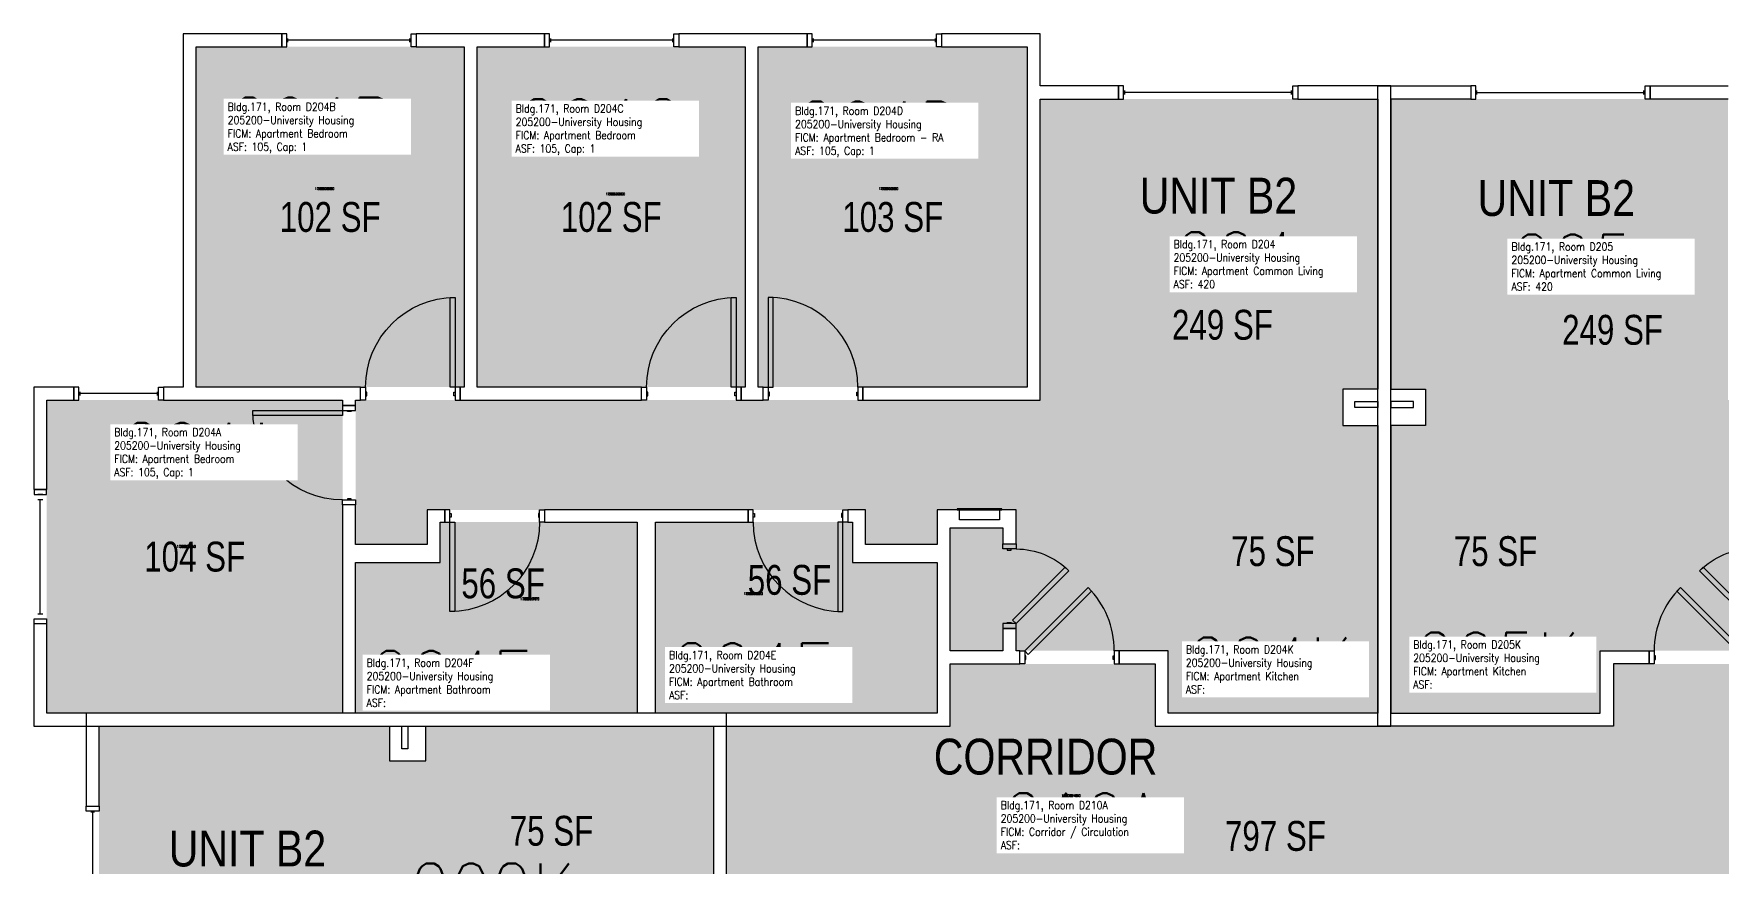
# Model space of a CAD drawing. Header units: inches. Extents: x -102 to 1651, y 245 to 1632.
# Drawn here: x -102 to 576, y 1297 to 1632 of the extents above; entities that cross this region are included whole.
import ezdxf
from ezdxf.enums import TextEntityAlignment as Align

# ---------------------------------------------------------------- set-up
doc = ezdxf.new("R2010")
doc.units = ezdxf.units.IN
doc.header["$LTSCALE"] = 48
doc.header["$MEASUREMENT"] = 0
for name, color, linetype in [('A-DOOR', 2, 'Continuous'), ('A-GLAZ', 1, 'Continuous'), ('A-IDEN-RNUM', 7, 'Continuous'), ('A-IDEN-SNUM', 4, 'Continuous'), ('A-IDEN-VNUM', 4, 'Continuous'), ('A-MISC', 1, 'Continuous'), ('A-WALL', 5, 'Continuous'), ('AREA-TEXT', 3, 'Continuous'), ('Rooms-Category-Color', 7, 'Continuous'), ('Rooms-College-Color', 7, 'Continuous'), ('Rooms-Department-Color', 7, 'Continuous'), ('Rooms-Division-Color', 7, 'Continuous'), ('Rooms-Information', 7, 'Continuous')]:
    doc.layers.add(name, color=color, linetype=linetype)
doc.styles.add('AREA', font='arial.ttf', dxfattribs={"width": 0.75, "height": 12})
doc.styles.add('ROOMSNUMBER', font='txt.shx', dxfattribs={"height": 0.03})
doc.styles.add('ROOMVNUMBER', font='simplex.shx', dxfattribs={"width": 0.85})
doc.styles.get("Standard").update_dxf_attribs({"font": 'ARIALN.TTF'})

msp = doc.modelspace()

# ---------------------------------------------------------------- hatches: boundary and pattern name
h = msp.add_hatch()
h.set_pattern_fill('ANSI31', color=256, style=0)
h.set_pattern_definition([(45, (-160.85672, 2004.84335), (-0.088388348, 0.088388348), [])])
h.paths.add_polyline_path([(170.61, 1420.89), (229.35, 1420.89), (229.35, 1411.68), (170.61, 1411.68)], flags=9)
at = {"layer": 'Rooms-Category-Color', "linetype": 'Continuous', "true_color": 0x728ef3}
for points in [[(-36.38, 1490), (-36.38, 1626.75), (71.25, 1626.75), (71.25, 1490)], [(76.5, 1626.75), (76.5, 1490), (184.12, 1490), (184.12, 1626.75)], [(297.37, 1626.75), (189.37, 1626.75), (189.37, 1490), (297.37, 1490)], [(438.12, 1489.13), (353.98, 1489.13), (353.98, 1384), (292.86, 1384), (292.86, 1392.95), (287.61, 1392.95), (287.61, 1384), (266.41, 1384), (266.41, 1433.38), (287.61, 1433.38), (287.61, 1426.95), (292.86, 1426.95), (292.86, 1440.63), (261.16, 1440.63), (261.16, 1426.75), (232.41, 1426.75), (232.41, 1440.63), (56.37, 1440.63), (56.37, 1426.75), (27.62, 1426.75), (27.62, 1484.75), (302.62, 1484.75), (302.62, 1605.75), (438.12, 1605.75)], [(443.37, 1489.13), (527.52, 1489.13), (527.52, 1384), (588.64, 1384), (588.64, 1392.95), (593.89, 1392.95), (593.89, 1384), (615.09, 1384), (615.09, 1433.38), (593.89, 1433.38), (593.89, 1426.95), (588.64, 1426.95), (588.64, 1440.63), (620.34, 1440.63), (620.34, 1426.75), (649.09, 1426.75), (649.09, 1440.63), (825.12, 1440.63), (825.12, 1426.75), (853.87, 1426.75), (853.87, 1484.75), (578.87, 1484.75), (578.87, 1605.75), (443.37, 1605.75)], [(353.98, 1359), (353.98, 1489.13), (424.12, 1489.13), (424.12, 1474.5), (438.12, 1474.5), (438.12, 1359)], [(527.52, 1359), (527.52, 1489.13), (457.37, 1489.13), (457.37, 1474.5), (443.37, 1474.5), (443.37, 1359)], [(-96.38, 1359), (-96.38, 1484.75), (22.37, 1484.75), (22.37, 1359)], [(27.62, 1359), (27.62, 1419.5), (61.62, 1419.5), (61.62, 1435.75), (140.77, 1435.75), (140.77, 1359)], [(148.02, 1359), (148.02, 1435.75), (227.16, 1435.75), (227.16, 1419.5), (261.16, 1419.5), (261.16, 1359)], [(41.25, 1353.75), (41.25, 1269.61), (146.67, 1269.49), (146.67, 1208.36), (137.42, 1208.48), (137.42, 1203.23), (146.37, 1203.23), (146.37, 1182.03), (97, 1182.03), (97, 1203.23), (103.42, 1203.23), (103.42, 1208.48), (89.75, 1208.48), (89.75, 1176.78), (103.62, 1176.78), (103.62, 1147.66), (89.75, 1147.85), (89.75, 972.19), (103.62, 972), (103.62, 943.25), (45.62, 943.25), (45.62, 1218.25), (-75.38, 1218.25), (-75.38, 1353.75)], [(171.38, 1269.61), (41.25, 1269.61), (41.25, 1339.75), (55.88, 1339.75), (55.88, 1353.75), (171.38, 1353.75)]]:
    msp.add_hatch(color=171, dxfattribs=at).paths.add_polyline_path(points)
at = {"layer": 'Rooms-Category-Color', "linetype": 'Continuous', "true_color": 0xadadad}
msp.add_hatch(color=253, dxfattribs=at).paths.add_polyline_path([(989.63, 1349.75), (989.63, 1273.75), (977.88, 1273.75), (977.88, 1269.75), (900.22, 1269.75), (900.22, 1293.75), (654.53, 1293.75), (654.53, 1269.75), (568.58, 1269.75), (568.58, 1248.87), (381, 1248.88), (381, 1270.38), (236, 1270.38), (236.63, 1067.48), (261.63, 1067.48), (261.63, 985.16), (236.63, 985.16), (236.63, 594.37), (176.62, 594.37), (176.62, 1182.03), (151.63, 1182.03), (151.63, 1264.36), (176.62, 1264.36), (176.62, 1353.75), (266.41, 1353.75), (266.41, 1378.75), (348.73, 1378.75), (348.73, 1353.75), (532.77, 1353.75), (532.77, 1378.75), (615.09, 1378.75), (615.09, 1353.75), (977.88, 1353.75), (977.88, 1349.75)])
at = {"layer": 'Rooms-College-Color', "linetype": 'Continuous', "true_color": 0xadadad}
for points in [[(-36.38, 1490), (-36.38, 1626.75), (71.25, 1626.75), (71.25, 1490)], [(76.5, 1626.75), (76.5, 1490), (184.12, 1490), (184.12, 1626.75)], [(297.37, 1626.75), (189.37, 1626.75), (189.37, 1490), (297.37, 1490)], [(438.12, 1489.13), (353.98, 1489.13), (353.98, 1384), (292.86, 1384), (292.86, 1392.95), (287.61, 1392.95), (287.61, 1384), (266.41, 1384), (266.41, 1433.38), (287.61, 1433.38), (287.61, 1426.95), (292.86, 1426.95), (292.86, 1440.63), (261.16, 1440.63), (261.16, 1426.75), (232.41, 1426.75), (232.41, 1440.63), (56.37, 1440.63), (56.37, 1426.75), (27.62, 1426.75), (27.62, 1484.75), (302.62, 1484.75), (302.62, 1605.75), (438.12, 1605.75)], [(443.37, 1489.13), (527.52, 1489.13), (527.52, 1384), (588.64, 1384), (588.64, 1392.95), (593.89, 1392.95), (593.89, 1384), (615.09, 1384), (615.09, 1433.38), (593.89, 1433.38), (593.89, 1426.95), (588.64, 1426.95), (588.64, 1440.63), (620.34, 1440.63), (620.34, 1426.75), (649.09, 1426.75), (649.09, 1440.63), (825.12, 1440.63), (825.12, 1426.75), (853.87, 1426.75), (853.87, 1484.75), (578.87, 1484.75), (578.87, 1605.75), (443.37, 1605.75)], [(353.98, 1359), (353.98, 1489.13), (424.12, 1489.13), (424.12, 1474.5), (438.12, 1474.5), (438.12, 1359)], [(527.52, 1359), (527.52, 1489.13), (457.37, 1489.13), (457.37, 1474.5), (443.37, 1474.5), (443.37, 1359)], [(-96.38, 1359), (-96.38, 1484.75), (22.37, 1484.75), (22.37, 1359)], [(27.62, 1359), (27.62, 1419.5), (61.62, 1419.5), (61.62, 1435.75), (140.77, 1435.75), (140.77, 1359)], [(148.02, 1359), (148.02, 1435.75), (227.16, 1435.75), (227.16, 1419.5), (261.16, 1419.5), (261.16, 1359)], [(989.63, 1349.75), (989.63, 1273.75), (977.88, 1273.75), (977.88, 1269.75), (900.22, 1269.75), (900.22, 1293.75), (654.53, 1293.75), (654.53, 1269.75), (568.58, 1269.75), (568.58, 1248.87), (381, 1248.88), (381, 1270.38), (236, 1270.38), (236.63, 1067.48), (261.63, 1067.48), (261.63, 985.16), (236.63, 985.16), (236.63, 594.37), (176.62, 594.37), (176.62, 1182.03), (151.63, 1182.03), (151.63, 1264.36), (176.62, 1264.36), (176.62, 1353.75), (266.41, 1353.75), (266.41, 1378.75), (348.73, 1378.75), (348.73, 1353.75), (532.77, 1353.75), (532.77, 1378.75), (615.09, 1378.75), (615.09, 1353.75), (977.88, 1353.75), (977.88, 1349.75)], [(41.25, 1353.75), (41.25, 1269.61), (146.67, 1269.49), (146.67, 1208.36), (137.42, 1208.48), (137.42, 1203.23), (146.37, 1203.23), (146.37, 1182.03), (97, 1182.03), (97, 1203.23), (103.42, 1203.23), (103.42, 1208.48), (89.75, 1208.48), (89.75, 1176.78), (103.62, 1176.78), (103.62, 1147.66), (89.75, 1147.85), (89.75, 972.19), (103.62, 972), (103.62, 943.25), (45.62, 943.25), (45.62, 1218.25), (-75.38, 1218.25), (-75.38, 1353.75)], [(171.38, 1269.61), (41.25, 1269.61), (41.25, 1339.75), (55.88, 1339.75), (55.88, 1353.75), (171.38, 1353.75)]]:
    msp.add_hatch(color=253, dxfattribs=at).paths.add_polyline_path(points)
at = {"layer": 'Rooms-Department-Color', "linetype": 'Continuous', "true_color": 0x604aed}
for points in [[(-36.38, 1490), (-36.38, 1626.75), (71.25, 1626.75), (71.25, 1490)], [(76.5, 1626.75), (76.5, 1490), (184.12, 1490), (184.12, 1626.75)], [(297.37, 1626.75), (189.37, 1626.75), (189.37, 1490), (297.37, 1490)], [(438.12, 1489.13), (353.98, 1489.13), (353.98, 1384), (292.86, 1384), (292.86, 1392.95), (287.61, 1392.95), (287.61, 1384), (266.41, 1384), (266.41, 1433.38), (287.61, 1433.38), (287.61, 1426.95), (292.86, 1426.95), (292.86, 1440.63), (261.16, 1440.63), (261.16, 1426.75), (232.41, 1426.75), (232.41, 1440.63), (56.37, 1440.63), (56.37, 1426.75), (27.62, 1426.75), (27.62, 1484.75), (302.62, 1484.75), (302.62, 1605.75), (438.12, 1605.75)], [(443.37, 1489.13), (527.52, 1489.13), (527.52, 1384), (588.64, 1384), (588.64, 1392.95), (593.89, 1392.95), (593.89, 1384), (615.09, 1384), (615.09, 1433.38), (593.89, 1433.38), (593.89, 1426.95), (588.64, 1426.95), (588.64, 1440.63), (620.34, 1440.63), (620.34, 1426.75), (649.09, 1426.75), (649.09, 1440.63), (825.12, 1440.63), (825.12, 1426.75), (853.87, 1426.75), (853.87, 1484.75), (578.87, 1484.75), (578.87, 1605.75), (443.37, 1605.75)], [(353.98, 1359), (353.98, 1489.13), (424.12, 1489.13), (424.12, 1474.5), (438.12, 1474.5), (438.12, 1359)], [(527.52, 1359), (527.52, 1489.13), (457.37, 1489.13), (457.37, 1474.5), (443.37, 1474.5), (443.37, 1359)], [(-96.38, 1359), (-96.38, 1484.75), (22.37, 1484.75), (22.37, 1359)], [(27.62, 1359), (27.62, 1419.5), (61.62, 1419.5), (61.62, 1435.75), (140.77, 1435.75), (140.77, 1359)], [(148.02, 1359), (148.02, 1435.75), (227.16, 1435.75), (227.16, 1419.5), (261.16, 1419.5), (261.16, 1359)], [(41.25, 1353.75), (41.25, 1269.61), (146.67, 1269.49), (146.67, 1208.36), (137.42, 1208.48), (137.42, 1203.23), (146.37, 1203.23), (146.37, 1182.03), (97, 1182.03), (97, 1203.23), (103.42, 1203.23), (103.42, 1208.48), (89.75, 1208.48), (89.75, 1176.78), (103.62, 1176.78), (103.62, 1147.66), (89.75, 1147.85), (89.75, 972.19), (103.62, 972), (103.62, 943.25), (45.62, 943.25), (45.62, 1218.25), (-75.38, 1218.25), (-75.38, 1353.75)], [(171.38, 1269.61), (41.25, 1269.61), (41.25, 1339.75), (55.88, 1339.75), (55.88, 1353.75), (171.38, 1353.75)]]:
    msp.add_hatch(color=173, dxfattribs=at).paths.add_polyline_path(points)
at = {"layer": 'Rooms-Department-Color', "linetype": 'Continuous', "true_color": 0xacacac}
msp.add_hatch(color=253, dxfattribs=at).paths.add_polyline_path([(989.63, 1349.75), (989.63, 1273.75), (977.88, 1273.75), (977.88, 1269.75), (900.22, 1269.75), (900.22, 1293.75), (654.53, 1293.75), (654.53, 1269.75), (568.58, 1269.75), (568.58, 1248.87), (381, 1248.88), (381, 1270.38), (236, 1270.38), (236.63, 1067.48), (261.63, 1067.48), (261.63, 985.16), (236.63, 985.16), (236.63, 594.37), (176.62, 594.37), (176.62, 1182.03), (151.63, 1182.03), (151.63, 1264.36), (176.62, 1264.36), (176.62, 1353.75), (266.41, 1353.75), (266.41, 1378.75), (348.73, 1378.75), (348.73, 1353.75), (532.77, 1353.75), (532.77, 1378.75), (615.09, 1378.75), (615.09, 1353.75), (977.88, 1353.75), (977.88, 1349.75)])
at = {"layer": 'Rooms-Division-Color', "linetype": 'Continuous', "true_color": 0x604aed}
for points in [[(-36.38, 1490), (-36.38, 1626.75), (71.25, 1626.75), (71.25, 1490)], [(76.5, 1626.75), (76.5, 1490), (184.12, 1490), (184.12, 1626.75)], [(297.37, 1626.75), (189.37, 1626.75), (189.37, 1490), (297.37, 1490)], [(438.12, 1489.13), (353.98, 1489.13), (353.98, 1384), (292.86, 1384), (292.86, 1392.95), (287.61, 1392.95), (287.61, 1384), (266.41, 1384), (266.41, 1433.38), (287.61, 1433.38), (287.61, 1426.95), (292.86, 1426.95), (292.86, 1440.63), (261.16, 1440.63), (261.16, 1426.75), (232.41, 1426.75), (232.41, 1440.63), (56.37, 1440.63), (56.37, 1426.75), (27.62, 1426.75), (27.62, 1484.75), (302.62, 1484.75), (302.62, 1605.75), (438.12, 1605.75)], [(443.37, 1489.13), (527.52, 1489.13), (527.52, 1384), (588.64, 1384), (588.64, 1392.95), (593.89, 1392.95), (593.89, 1384), (615.09, 1384), (615.09, 1433.38), (593.89, 1433.38), (593.89, 1426.95), (588.64, 1426.95), (588.64, 1440.63), (620.34, 1440.63), (620.34, 1426.75), (649.09, 1426.75), (649.09, 1440.63), (825.12, 1440.63), (825.12, 1426.75), (853.87, 1426.75), (853.87, 1484.75), (578.87, 1484.75), (578.87, 1605.75), (443.37, 1605.75)], [(353.98, 1359), (353.98, 1489.13), (424.12, 1489.13), (424.12, 1474.5), (438.12, 1474.5), (438.12, 1359)], [(527.52, 1359), (527.52, 1489.13), (457.37, 1489.13), (457.37, 1474.5), (443.37, 1474.5), (443.37, 1359)], [(-96.38, 1359), (-96.38, 1484.75), (22.37, 1484.75), (22.37, 1359)], [(27.62, 1359), (27.62, 1419.5), (61.62, 1419.5), (61.62, 1435.75), (140.77, 1435.75), (140.77, 1359)], [(148.02, 1359), (148.02, 1435.75), (227.16, 1435.75), (227.16, 1419.5), (261.16, 1419.5), (261.16, 1359)], [(41.25, 1353.75), (41.25, 1269.61), (146.67, 1269.49), (146.67, 1208.36), (137.42, 1208.48), (137.42, 1203.23), (146.37, 1203.23), (146.37, 1182.03), (97, 1182.03), (97, 1203.23), (103.42, 1203.23), (103.42, 1208.48), (89.75, 1208.48), (89.75, 1176.78), (103.62, 1176.78), (103.62, 1147.66), (89.75, 1147.85), (89.75, 972.19), (103.62, 972), (103.62, 943.25), (45.62, 943.25), (45.62, 1218.25), (-75.38, 1218.25), (-75.38, 1353.75)], [(171.38, 1269.61), (41.25, 1269.61), (41.25, 1339.75), (55.88, 1339.75), (55.88, 1353.75), (171.38, 1353.75)]]:
    msp.add_hatch(color=173, dxfattribs=at).paths.add_polyline_path(points)
at = {"layer": 'Rooms-Division-Color', "linetype": 'Continuous', "true_color": 0xadadad}
msp.add_hatch(color=253, dxfattribs=at).paths.add_polyline_path([(989.63, 1349.75), (989.63, 1273.75), (977.88, 1273.75), (977.88, 1269.75), (900.22, 1269.75), (900.22, 1293.75), (654.53, 1293.75), (654.53, 1269.75), (568.58, 1269.75), (568.58, 1248.87), (381, 1248.88), (381, 1270.38), (236, 1270.38), (236.63, 1067.48), (261.63, 1067.48), (261.63, 985.16), (236.63, 985.16), (236.63, 594.37), (176.62, 594.37), (176.62, 1182.03), (151.63, 1182.03), (151.63, 1264.36), (176.62, 1264.36), (176.62, 1353.75), (266.41, 1353.75), (266.41, 1378.75), (348.73, 1378.75), (348.73, 1353.75), (532.77, 1353.75), (532.77, 1378.75), (615.09, 1378.75), (615.09, 1353.75), (977.88, 1353.75), (977.88, 1349.75)])

# ---------------------------------------------------------------- linework, layer by layer
at = {"layer": 'A-DOOR'}
for points in [[(67.62, 1490), (65.62, 1490), (65.62, 1526), (67.62, 1526)], [(180.5, 1490), (178.5, 1490), (178.5, 1526), (180.5, 1526)], [(193.37, 1490), (195.37, 1490), (195.37, 1526), (193.37, 1526)], [(31.62, 1484.75), (29.62, 1484.75), (29.62, 1490), (31.62, 1490)], [(31.62, 1486.5), (32.12, 1486.5), (32.12, 1488), (31.62, 1488)], [(67.62, 1486.5), (67.12, 1486.5), (67.12, 1488), (67.62, 1488)], [(67.62, 1484.75), (69.62, 1484.75), (69.62, 1490), (67.62, 1490)], [(144.5, 1484.75), (142.5, 1484.75), (142.5, 1490), (144.5, 1490)], [(144.5, 1486.5), (145, 1486.5), (145, 1488), (144.5, 1488)], [(180.5, 1486.5), (180, 1486.5), (180, 1488), (180.5, 1488)], [(180.5, 1484.75), (182.5, 1484.75), (182.5, 1490), (180.5, 1490)], [(193.37, 1484.75), (191.37, 1484.75), (191.37, 1490), (193.37, 1490)], [(193.37, 1486.5), (193.87, 1486.5), (193.87, 1488), (193.37, 1488)], [(229.37, 1486.5), (228.87, 1486.5), (228.87, 1488), (229.37, 1488)], [(229.37, 1484.75), (231.37, 1484.75), (231.37, 1490), (229.37, 1490)], [(22.37, 1480.63), (22.37, 1478.63), (-13.63, 1478.63), (-13.63, 1480.63)], [(27.62, 1480.63), (27.62, 1482.63), (22.37, 1482.63), (22.37, 1480.63)], [(25.87, 1480.63), (25.87, 1480.13), (24.37, 1480.13), (24.37, 1480.63)], [(27.62, 1444.63), (27.62, 1442.63), (22.37, 1442.63), (22.37, 1444.63)], [(25.87, 1444.63), (25.87, 1445.13), (24.37, 1445.13), (24.37, 1444.63)], [(65.52, 1440.63), (63.52, 1440.63), (63.52, 1435.75), (65.52, 1435.75)], [(65.52, 1439.25), (66.02, 1439.25), (66.02, 1437.75), (65.52, 1437.75)], [(101.52, 1439.25), (101.02, 1439.25), (101.02, 1437.75), (101.52, 1437.75)], [(101.52, 1440.63), (103.52, 1440.63), (103.52, 1435.75), (101.52, 1435.75)], [(187.27, 1440.63), (185.27, 1440.63), (185.27, 1435.75), (187.27, 1435.75)], [(187.27, 1439.25), (187.77, 1439.25), (187.77, 1437.75), (187.27, 1437.75)], [(223.27, 1439.25), (222.77, 1439.25), (222.77, 1437.75), (223.27, 1437.75)], [(223.27, 1440.63), (225.27, 1440.63), (225.27, 1435.75), (223.27, 1435.75)], [(65.52, 1435.75), (67.52, 1435.75), (67.52, 1399.75), (65.52, 1399.75)], [(223.27, 1435.75), (221.27, 1435.75), (221.27, 1399.75), (223.27, 1399.75)], [(287.61, 1424.95), (287.61, 1426.95), (292.86, 1426.95), (292.86, 1424.95)], [(289.36, 1424.95), (289.36, 1424.45), (290.86, 1424.45), (290.86, 1424.95)], [(292.86, 1394.95), (291.44, 1396.36), (312.66, 1417.58), (314.07, 1416.16)], [(588.64, 1394.95), (590.06, 1396.36), (568.84, 1417.58), (567.43, 1416.16)], [(296.34, 1384), (297.76, 1382.59), (323.21, 1408.04), (321.8, 1409.46)], [(585.16, 1384), (583.74, 1382.59), (558.29, 1408.04), (559.7, 1409.46)], [(287.61, 1394.95), (287.61, 1392.95), (292.86, 1392.95), (292.86, 1394.95)], [(289.36, 1394.95), (289.36, 1395.45), (290.86, 1395.45), (290.86, 1394.95)], [(296.34, 1378.75), (294.34, 1378.75), (294.34, 1384), (296.34, 1384)], [(332.34, 1378.75), (334.34, 1378.75), (334.34, 1384), (332.34, 1384)], [(549.16, 1378.75), (547.16, 1378.75), (547.16, 1384), (549.16, 1384)], [(296.34, 1380.5), (296.84, 1380.5), (296.84, 1382), (296.34, 1382)], [(332.34, 1380.5), (331.84, 1380.5), (331.84, 1382), (332.34, 1382)], [(549.16, 1380.5), (549.66, 1380.5), (549.66, 1382), (549.16, 1382)]]:
    msp.add_lwpolyline(points, close=True, dxfattribs=at)
at = {"layer": 'A-DOOR', "extrusion": (0, 0, -1)}
for centre, radius, start, end in [((-67.62, 1490), 36, 0, 90), ((-180.5, 1490), 36, 0, 90), ((-22.37, 1480.63), 36, 270, 0), ((-65.52, 1435.75), 36, 180, 270), ((-292.86, 1394.95), 30, 90, 135), ((-588.64, 1394.95), 30, 45, 90)]:
    msp.add_arc(centre, radius, start, end, dxfattribs=at)
at = {"layer": 'A-DOOR'}
for centre, start, end in [((193.37, 1490), 0, 90), ((223.27, 1435.75), 180, 270), ((296.34, 1384), 0, 45), ((585.16, 1384), 135, 180)]:
    msp.add_arc(centre, 36, start, end, dxfattribs=at)
at = {"layer": 'A-GLAZ'}
for p, q in [((0.47, 1628.63), (0.47, 1630.13)), ((49.47, 1629.38), (0.47, 1629.38)), ((49.47, 1628.63), (49.47, 1630.13)), ((106, 1628.63), (106, 1630.13)), ((155, 1629.38), (106, 1629.38)), ((155, 1628.63), (155, 1630.13)), ((211.47, 1628.63), (211.47, 1630.13)), ((260.47, 1629.38), (211.47, 1629.38)), ((260.47, 1628.63), (260.47, 1630.13)), ((336.51, 1607.63), (336.51, 1609.13)), ((403.51, 1608.38), (336.51, 1608.38)), ((403.51, 1607.63), (403.51, 1609.13)), ((477.99, 1607.63), (477.99, 1609.13)), ((477.99, 1608.38), (544.99, 1608.38)), ((544.99, 1607.63), (544.99, 1609.13)), ((-82.99, 1486.63), (-82.99, 1488.13)), ((-51.99, 1487.38), (-82.99, 1487.38)), ((-51.99, 1486.63), (-51.99, 1488.13)), ((-96.5, 1448.87), (-101.5, 1448.87)), ((-101.5, 1448.87), (-101.5, 1446.87)), ((-101.5, 1446.87), (-96.5, 1446.87)), ((-98, 1446.87), (-100, 1446.87)), ((-100, 1444.87), (-98, 1444.87)), ((-99, 1398.87), (-99, 1444.87)), ((-96.5, 1446.87), (-96.5, 1448.87)), ((-100, 1398.87), (-98, 1398.87)), ((-101.5, 1396.87), (-96.5, 1396.87)), ((-101.5, 1394.87), (-101.5, 1396.87)), ((-96.5, 1394.87), (-101.5, 1394.87)), ((-100, 1396.87), (-98, 1396.87)), ((-96.5, 1396.87), (-96.5, 1394.87)), ((-77.25, 1319.13), (-78.75, 1319.13)), ((-78, 1319.13), (-78, 1252.13))]:
    msp.add_line(p, q, dxfattribs=at)
for points in [[(-0.03, 1632), (-2.03, 1632), (-2.03, 1626.75), (-0.03, 1626.75)], [(49.97, 1632), (51.97, 1632), (51.97, 1626.75), (49.97, 1626.75)], [(105.5, 1632), (103.5, 1632), (103.5, 1626.75), (105.5, 1626.75)], [(155.5, 1632), (157.5, 1632), (157.5, 1626.75), (155.5, 1626.75)], [(210.97, 1632), (208.97, 1632), (208.97, 1626.75), (210.97, 1626.75)], [(260.97, 1632), (262.97, 1632), (262.97, 1626.75), (260.97, 1626.75)], [(336.01, 1611), (334.01, 1611), (334.01, 1605.75), (336.01, 1605.75)], [(404.01, 1611), (406.01, 1611), (406.01, 1605.75), (404.01, 1605.75)], [(477.49, 1611), (475.49, 1611), (475.49, 1605.75), (477.49, 1605.75)], [(545.49, 1611), (547.49, 1611), (547.49, 1605.75), (545.49, 1605.75)], [(-83.49, 1490), (-85.49, 1490), (-85.49, 1484.75), (-83.49, 1484.75)], [(-51.49, 1490), (-49.49, 1490), (-49.49, 1484.75), (-51.49, 1484.75)], [(-80.62, 1319.63), (-80.62, 1321.63), (-75.38, 1321.63), (-75.38, 1319.63)]]:
    msp.add_lwpolyline(points, close=True, dxfattribs=at)
at = {"layer": 'A-MISC'}
msp.add_lwpolyline([(287.2, 1440.63), (287.2, 1441.13), (269.2, 1441.13), (269.2, 1440.63)], close=True, dxfattribs=at)
msp.add_lwpolyline([(286.2, 1440.63), (286.2, 1436.63), (270.2, 1436.63), (270.2, 1440.63)], dxfattribs=at)
at = {"layer": 'A-WALL'}
for p, q in [((-41.63, 1632), (-41.63, 1490)), ((-2.03, 1632), (-41.63, 1632)), ((-2.03, 1626.75), (-2.03, 1632)), ((51.97, 1632), (51.97, 1626.75)), ((103.5, 1632), (51.97, 1632)), ((103.5, 1626.75), (103.5, 1632)), ((208.97, 1632), (157.5, 1632)), ((157.5, 1632), (157.5, 1626.75)), ((208.97, 1626.75), (208.97, 1632)), ((302.62, 1632), (262.97, 1632)), ((262.97, 1632), (262.97, 1626.75)), ((302.62, 1611), (302.62, 1632)), ((-36.38, 1490), (-36.38, 1626.75)), ((-36.38, 1626.75), (-2.03, 1626.75)), ((51.97, 1626.75), (71.25, 1626.75)), ((71.25, 1626.75), (71.25, 1490)), ((76.5, 1490), (76.5, 1626.75)), ((76.5, 1626.75), (103.5, 1626.75)), ((157.5, 1626.75), (184.12, 1626.75)), ((184.12, 1626.75), (184.12, 1490)), ((189.37, 1626.75), (208.97, 1626.75)), ((189.37, 1490), (189.37, 1626.75)), ((262.97, 1626.75), (297.37, 1626.75)), ((297.37, 1626.75), (297.37, 1490)), ((334.01, 1611), (302.62, 1611)), ((334.01, 1605.75), (334.01, 1611)), ((443.37, 1611), (406.01, 1611)), ((406.01, 1611), (406.01, 1605.75)), ((438.12, 1611), (475.49, 1611)), ((438.12, 1353.75), (438.12, 1611)), ((443.37, 1353.75), (443.37, 1611)), ((475.49, 1611), (475.49, 1605.75)), ((547.49, 1611), (578.87, 1611)), ((547.49, 1605.75), (547.49, 1611)), ((302.62, 1484.75), (302.62, 1605.75)), ((302.62, 1605.75), (334.01, 1605.75)), ((406.01, 1605.75), (438.12, 1605.75)), ((438.12, 1605.75), (438.12, 1489.13)), ((475.49, 1605.75), (443.37, 1605.75)), ((443.37, 1605.75), (443.37, 1489.13)), ((578.87, 1605.75), (547.49, 1605.75)), ((-101.63, 1490), (-101.63, 1448.87)), ((-85.49, 1490), (-101.63, 1490)), ((-85.49, 1484.75), (-85.49, 1490)), ((-41.63, 1490), (-49.49, 1490)), ((-49.49, 1490), (-49.49, 1484.75)), ((29.62, 1490), (-36.38, 1490)), ((29.62, 1484.75), (29.62, 1490)), ((71.25, 1490), (69.62, 1490)), ((69.62, 1490), (69.62, 1484.75)), ((142.5, 1490), (76.5, 1490)), ((142.5, 1484.75), (142.5, 1490)), ((184.12, 1490), (182.5, 1490)), ((182.5, 1490), (182.5, 1484.75)), ((191.37, 1490), (189.37, 1490)), ((191.37, 1484.75), (191.37, 1490)), ((297.37, 1490), (231.37, 1490)), ((231.37, 1490), (231.37, 1484.75)), ((424.12, 1489.13), (424.12, 1474.5)), ((438.12, 1489.13), (424.12, 1489.13)), ((443.37, 1489.13), (457.37, 1489.13)), ((457.37, 1489.13), (457.37, 1474.5)), ((-96.38, 1448.87), (-96.38, 1484.75)), ((-96.38, 1484.75), (-85.49, 1484.75)), ((-49.49, 1484.75), (-41, 1484.75)), ((-41, 1484.75), (22.37, 1484.75)), ((22.37, 1484.75), (22.37, 1482.63)), ((22.37, 1482.63), (27.62, 1482.63)), ((27.62, 1484.75), (29.62, 1484.75)), ((27.62, 1482.63), (27.62, 1484.75)), ((69.62, 1484.75), (142.5, 1484.75)), ((182.5, 1484.75), (191.37, 1484.75)), ((231.37, 1484.75), (302.62, 1484.75)), ((429, 1481.75), (429, 1484.25)), ((429, 1484.25), (438.12, 1484.25)), ((438.12, 1481.75), (429, 1481.75)), ((438.12, 1484.25), (438.12, 1481.75)), ((443.37, 1484.25), (443.37, 1481.75)), ((452.5, 1484.25), (443.37, 1484.25)), ((443.37, 1481.75), (452.5, 1481.75)), ((452.5, 1481.75), (452.5, 1484.25)), ((424.12, 1474.5), (438.12, 1474.5)), ((438.12, 1474.5), (438.12, 1359)), ((443.37, 1474.5), (443.37, 1359)), ((457.37, 1474.5), (443.37, 1474.5)), ((-101.63, 1448.87), (-96.38, 1448.87)), ((27.62, 1442.63), (22.37, 1442.63)), ((22.37, 1442.63), (22.37, 1440)), ((22.37, 1440), (22.37, 1359)), ((27.62, 1440), (27.62, 1442.63)), ((27.62, 1426.75), (27.62, 1440)), ((63.52, 1440.63), (56.37, 1440.63)), ((56.37, 1440.63), (56.37, 1426.75)), ((63.52, 1435.75), (63.52, 1440.63)), ((185.27, 1440.63), (103.52, 1440.63)), ((103.52, 1440.63), (103.52, 1435.75)), ((185.27, 1435.75), (185.27, 1440.63)), ((232.41, 1440.63), (225.27, 1440.63)), ((225.27, 1440.63), (225.27, 1435.75)), ((232.41, 1426.75), (232.41, 1440.63)), ((292.86, 1440.63), (261.16, 1440.63)), ((261.16, 1440.63), (261.16, 1426.75)), ((292.86, 1426.95), (292.86, 1440.63)), ((61.62, 1435.75), (63.52, 1435.75)), ((61.62, 1419.5), (61.62, 1435.75)), ((103.52, 1435.75), (140.77, 1435.75)), ((140.77, 1435.75), (140.77, 1359)), ((148.02, 1435.75), (185.27, 1435.75)), ((148.02, 1359), (148.02, 1435.75)), ((225.27, 1435.75), (227.16, 1435.75)), ((227.16, 1435.75), (227.16, 1419.5)), ((266.41, 1433.38), (287.61, 1433.38)), ((266.41, 1384), (266.41, 1433.38)), ((287.61, 1433.38), (287.61, 1426.95)), ((56.37, 1426.75), (27.62, 1426.75)), ((261.16, 1426.75), (232.41, 1426.75)), ((287.61, 1426.95), (292.86, 1426.95)), ((27.62, 1359), (27.62, 1419.5)), ((27.62, 1419.5), (61.62, 1419.5)), ((227.16, 1419.5), (261.16, 1419.5)), ((261.16, 1419.5), (261.16, 1359)), ((-96.38, 1394.87), (-101.63, 1394.87)), ((-101.63, 1394.87), (-101.63, 1353.75)), ((-96.38, 1359), (-96.38, 1394.87)), ((292.86, 1392.95), (287.61, 1392.95)), ((287.61, 1392.95), (287.61, 1384)), ((292.86, 1384), (292.86, 1392.95)), ((287.61, 1384), (266.41, 1384)), ((294.34, 1384), (292.86, 1384)), ((294.34, 1378.75), (294.34, 1384)), ((353.98, 1384), (334.34, 1384)), ((334.34, 1384), (334.34, 1378.75)), ((353.98, 1359), (353.98, 1384)), ((527.52, 1384), (547.16, 1384)), ((527.52, 1359), (527.52, 1384)), ((547.16, 1384), (547.16, 1378.75)), ((266.41, 1378.75), (294.34, 1378.75)), ((266.41, 1353.75), (266.41, 1378.75)), ((334.34, 1378.75), (348.73, 1378.75)), ((348.73, 1378.75), (348.73, 1353.75)), ((547.16, 1378.75), (532.77, 1378.75)), ((532.77, 1378.75), (532.77, 1353.75)), ((-44.24, 1359), (-96.38, 1359)), ((22.37, 1359), (-96.38, 1359)), ((-80.62, 1359), (-80.62, 1321.63)), ((176.62, 1359), (-80.62, 1359)), ((140.77, 1359), (27.62, 1359)), ((261.16, 1359), (148.02, 1359)), ((176.62, 1264.36), (176.62, 1359)), ((438.12, 1359), (353.98, 1359)), ((443.37, 1359), (527.52, 1359)), ((-101.63, 1353.75), (-44.24, 1353.75)), ((-101.63, 1353.75), (27, 1353.75)), ((-75.38, 1321.63), (-75.38, 1353.75)), ((-75.38, 1353.75), (41.25, 1353.75)), ((27, 1353.75), (266.41, 1353.75)), ((41.25, 1353.75), (41.25, 1339.75)), ((46.13, 1353.75), (48.63, 1353.75)), ((46.13, 1344.62), (46.13, 1353.75)), ((48.63, 1353.75), (48.63, 1344.62)), ((55.88, 1353.75), (171.38, 1353.75)), ((55.88, 1339.75), (55.88, 1353.75)), ((171.38, 1353.75), (171.38, 1269.61)), ((348.73, 1353.75), (443.37, 1353.75)), ((532.77, 1353.75), (438.12, 1353.75)), ((48.63, 1344.62), (46.13, 1344.62)), ((41.25, 1339.75), (55.88, 1339.75)), ((-80.62, 1321.63), (-75.38, 1321.63))]:
    msp.add_line(p, q, dxfattribs=at)

# ---------------------------------------------------------------- texts
at = {"layer": 'A-IDEN-RNUM', "style": 'ROOMSNUMBER', "width": 0.85}
for s, p in [('0204-B0', (15.13, 1569.76)), ('0204-C0', (131.95, 1567.61)), ('0204-D0', (241.61, 1569.76)), ('0204-00', (380.45, 1541.21)), ('0205-00', (519, 1537.46)), ('0204-A0', (-40.34, 1425.92)), ('0204-F0', (97.56, 1404.92)), ('0204-E0', (187.31, 1406.95)), ('0204-K0', (383.39, 1377.9)), ('0205-K0', (473.66, 1380.38)), ('0210-A0', (314.94, 1325.8))]:
    msp.add_text(s, height=1, dxfattribs=at).set_placement(p, align=Align.MIDDLE_CENTER)
at = {"layer": 'A-IDEN-SNUM', "style": 'ROOMSNUMBER', "width": 0.85}
for s, p in [('1710D204B0', (15.13, 1569.76)), ('1710D204C0', (131.95, 1567.61)), ('1710D204D0', (241.61, 1569.76)), ('1710D20400', (380.45, 1541.21)), ('1710D20500', (519, 1537.46)), ('1710D204A0', (-40.34, 1425.92)), ('1710D204F0', (97.56, 1404.92)), ('1710D204E0', (187.31, 1406.95)), ('1710D204K0', (385.69, 1379.93)), ('1710D205K0', (473.66, 1380.38)), ('1710D210A0', (314.94, 1325.8))]:
    msp.add_text(s, height=1, dxfattribs=at).set_placement(p, align=Align.MIDDLE_CENTER)
at = {"layer": 'A-IDEN-VNUM', "style": 'ROOMVNUMBER', "width": 0.85}
for s, p in [('204B', (9.95, 1595.17)), ('204C', (126.08, 1594.43)), ('204D', (237.85, 1593.53)), ('204', (381.21, 1540.99)), ('205', (516.42, 1540.01)), ('204A', (-34.69, 1464.37)), ('205K', (486.09, 1380.07)), ('204F', (65.32, 1372.76)), ('204E', (186.76, 1375.87)), ('204K', (394.77, 1378.14)), ('210A', (319.52, 1315.54)), ('202K', (82.58, 1287.26))]:
    msp.add_text(s, height=22.5, dxfattribs=at).set_placement(p, align=Align.MIDDLE_CENTER)
at = {"layer": 'A-MISC'}
for s, p in [('UNIT B2', (374.16, 1559.74)), ('UNIT B2', (509.83, 1558.76)), ('CORRIDOR', (304.73, 1334.29)), ('UNIT B2', (-15.8, 1297.34))]:
    msp.add_text(s, height=14.4, dxfattribs=at).set_placement(p, align=Align.CENTER)
at = {"layer": 'AREA-TEXT', "linetype": 'Continuous', "style": 'AREA', "width": 0.75}
for s, p in [('102 SF', (17.44, 1558.37)), ('102 SF', (130.31, 1558.37)), ('103 SF', (243.37, 1558.37)), ('249 SF', (375.78, 1515.04)), ('249 SF', (532.46, 1513.02)), ('104 SF', (-37, 1421.87)), ('75 SF', (396.05, 1424.06)), ('75 SF', (485.45, 1424.06)), ('56 SF', (86.88, 1411.11)), ('56 SF', (201.9, 1412.52)), ('75 SF', (106.31, 1311.68)), ('797 SF', (397.04, 1309.62))]:
    msp.add_text(s, height=12, dxfattribs=at).set_placement(p, align=Align.MIDDLE_CENTER)

# ---------------------------------------------------------------- next in the draw order: texts
at = {"layer": 'Rooms-Information', "linetype": 'Continuous', "width": 72, "attachment_point": 7, "style": 'ROOMVNUMBER', "bg_fill": 3, "box_fill_scale": 1.5, "bg_fill_color": 256, "bg_fill_true_color": 13158600, "bg_fill_transparency": 0}
for s, insert, char_height in [('Bldg.171, Room D204B^M^J205200-University Housing^M^JFICM: Apartment Bedroom^M^JASF: 105, Cap: 1', (-23.75, 1583.92), 3.2143), ('Bldg.171, Room D204C^M^J205200-University Housing^M^JFICM: Apartment Bedroom^M^JASF: 105, Cap: 1', (91.93, 1583.18), 3.2143), ('Bldg.171, Room D204D^M^J205200-University Housing^M^JFICM: Apartment Bedroom - RA^M^JASF: 105, Cap: 1', (204.15, 1582.28), 3.21429), ('Bldg.171, Room D204^M^J205200-University Housing^M^JFICM: Apartment Common Living^M^JASF: 420', (356.16, 1529.74), 3.2143), ('Bldg.171, Room D205^M^J205200-University Housing^M^JFICM: Apartment Common Living^M^JASF: 420', (491.83, 1528.76), 3.2143), ('Bldg.171, Room D204A^M^J205200-University Housing^M^JFICM: Apartment Bedroom^M^JASF: 105, Cap: 1', (-69.3, 1453.12), 3.2143), ('Bldg.171, Room D204E^M^J205200-University Housing^M^JFICM: Apartment Bathroom^M^JASF: ', (153.52, 1364.62), 3.2143), ('Bldg.171, Room D204K^M^J205200-University Housing^M^JFICM: Apartment Kitchen^M^JASF: ', (361.07, 1366.89), 3.2143), ('Bldg.171, Room D205K^M^J205200-University Housing^M^JFICM: Apartment Kitchen^M^JASF: ', (452.39, 1368.82), 3.2143), ('Bldg.171, Room D204F^M^J205200-University Housing^M^JFICM: Apartment Bathroom^M^JASF: ', (32.08, 1361.51), 3.2143), ('Bldg.171, Room D210A^M^J205200-University Housing^M^JFICM: Corridor / Circulation^M^JASF: ', (286.73, 1304.29), 3.2143)]:
    msp.add_mtext(s, dxfattribs=dict(at, insert=insert, char_height=char_height))

doc.saveas('drawing.dxf')
